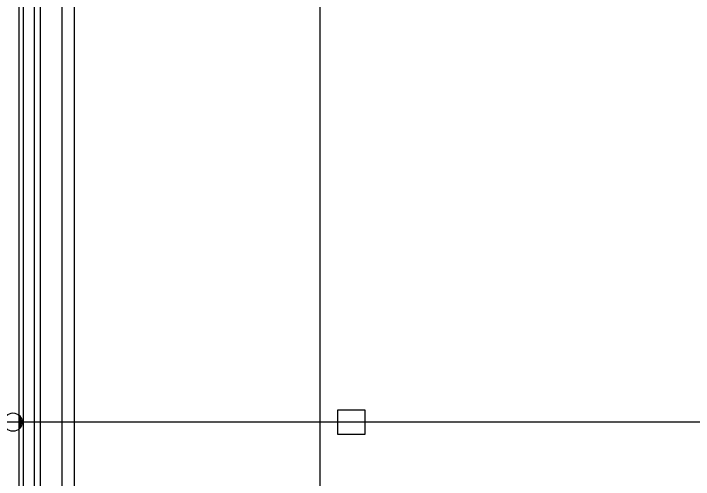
# Model space of a CAD drawing. Header units: millimetres. Extents: x 0 to 126150, y 0 to 89100.
# Drawn here: x 31564 to 42669, y 28059 to 35673 of the extents above; entities that cross this region are included whole.
import ezdxf

# ---------------------------------------------------------------- set-up
doc = ezdxf.new("R2010")
doc.units = ezdxf.units.MM
doc.header["$LTSCALE"] = 0.2
doc.linetypes.add('CENTER', pattern=[50.8, 31.75, -6.35, 6.35, -6.35])
doc.layers.add('A_建築', color=8, linetype='Continuous')
doc.layers.add('A_通芯', color=8, linetype='CENTER', plot=False)

msp = doc.modelspace()

# ---------------------------------------------------------------- linework, layer by layer
at = {"layer": 'A_建築', "lineweight": -3}
for points in [[(31903.54, 17484.81), (31653.54, 17484.81), (31653.54, 44814.81), (31903.54, 44564.81), (79743.54, 44564.81), (79993.55, 44814.81), (31653.54, 44814.81)], [(35945.39, 24799.23), (31903.54, 24799.23), (31903.54, 44564.81)], [(32358.54, 24799.23), (32358.54, 44264.81)], [(32558.54, 24799.23), (32558.54, 44264.81)], [(31658.54, 28887.72), (31658.54, 29102.02)], [(31678.54, 28911.92), (31678.54, 29077.82)], [(31698.54, 28956.52), (31698.54, 29033.21)]]:
    msp.add_lwpolyline(points, dxfattribs=at)
msp.add_lwpolyline([(36855.06, 28799.8), (37305.07, 28799.8), (37305.07, 29189.8), (36855.06, 29189.8)], close=True, dxfattribs=at)
msp.add_circle((31553.54, 28994.82), 150, dxfattribs=at)
at = {"layer": 'A_通芯'}
for p, q in [((31723.55, 7195.51), (31723.55, 50618.35)), ((36573.55, 7195.51), (36573.55, 50618.35)), ((32003.58, 9798.24), (32003.58, 50084.85)), ((103575.31, 28994.81), (25681.81, 28994.81))]:
    msp.add_line(p, q, dxfattribs=at)

doc.saveas('drawing.dxf')
